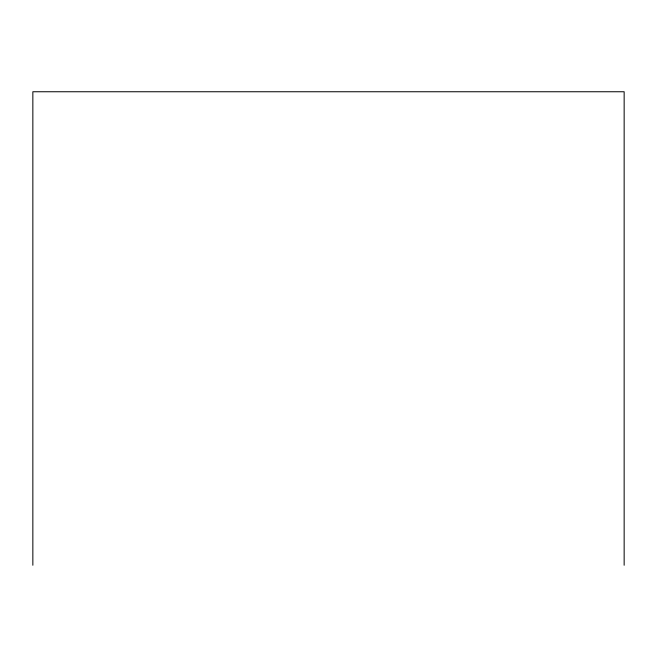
<?xml version="1.0" encoding="UTF-8"?>
<svg xmlns="http://www.w3.org/2000/svg" width="657" height="657" viewBox="0 0 657 657"><rect width="100%" height="100%" fill="white"/><g stroke="black" fill="none" stroke-linecap="round" stroke-linejoin="round"><path stroke-width="0.99" d="M624.15 565.25L624.15 91.75L32.85 91.75L32.85 565.25"/></g></svg>
